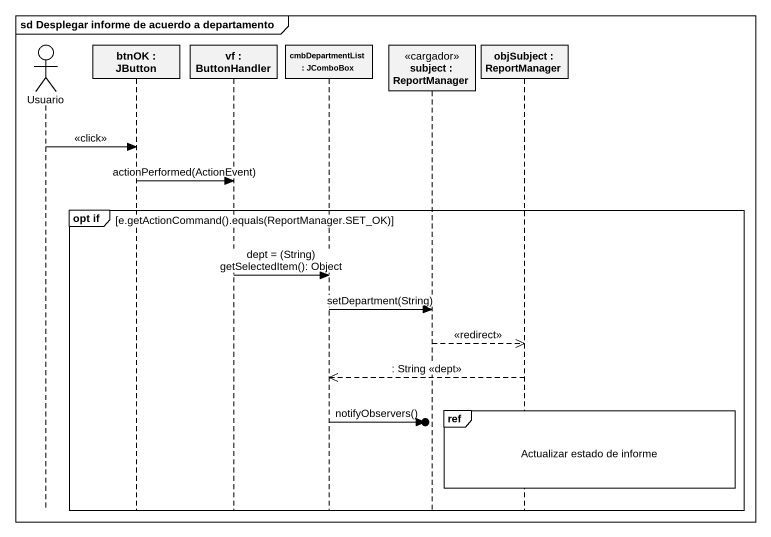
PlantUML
@startuml
mainframe sd Desplegar informe de acuerdo a departamento
hide footbox
actor Usuario
participant "btnOK : JButton" as btnOK
participant "vf : ButtonHandler" as vf
participant "cmbDepartmentList : JComboBox" as cmbDepartmentList
participant "subject : ReportManager" as subject <<cargador>>
participant "objSubject : ReportManager" as objSubject

Usuario -> btnOK : <<click>>
btnOK -> vf : actionPerformed(ActionEvent)
group opt if [e.getActionCommand().equals(ReportManager.SET_OK)]
  vf -> cmbDepartmentList : dept = (String) getSelectedItem(): Object
  cmbDepartmentList -> subject : setDepartment(String)
  subject -->> objSubject : <<redirect>>
  objSubject -->> cmbDepartmentList : : String <<dept>>
  ref over objSubject : Actualizar estado de informe
  cmbDepartmentList ->o] : notifyObservers()
end
@enduml
